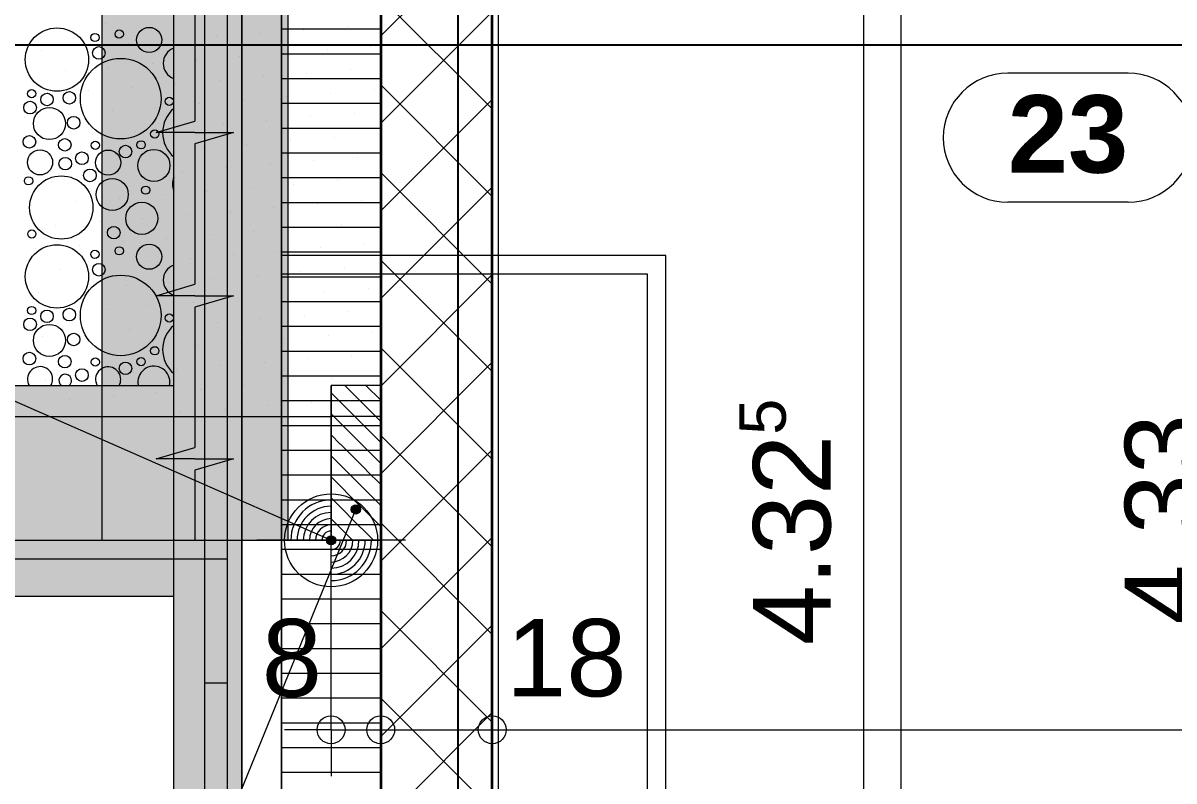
# Model space of a CAD drawing. Header units: metres. Extents: x 0.003 to 0.843, y 0.003 to 0.597.
# Drawn here: x 0.31081 to 0.34797, y 0.42783 to 0.4523 of the extents above; entities that cross this region are included whole.
import ezdxf

# ---------------------------------------------------------------- set-up
doc = ezdxf.new("R2010")
doc.units = ezdxf.units.M
for name, pattern in [('AUSGEZOGEN', [0]), ('LINIE_23', [0.0079, 0.004, -0.0013, 0, -0.0013, 0, -0.0013]), ('PUNKT2', [3.175, 0, -3.175]), ('STRICHLINIE', [19.049999999999997, 12.7, -6.35]), ('STRICHPUNKT', [25.4, 12.7, -6.35, 0, -6.35])]:
    doc.linetypes.add(name, pattern=pattern)
for name, color, linetype, lineweight in [('Allgemein', 7, 'AUSGEZOGEN', 18), ('Aufschuettungen _ Daemme', 7, 'AUSGEZOGEN', 25), ('Aussenwandverkleidung', 7, 'AUSGEZOGEN', 18), ('Bauachsen grob', 7, 'STRICHPUNKT', 13), ('Beton verdeckt vorne', 7, 'STRICHLINIE', 13), ('Betonierfugen', 7, 'AUSGEZOGEN', 13), ('Daemmung', 7, 'AUSGEZOGEN', 18), ('Dichtung', 240, 'AUSGEZOGEN', 13), ('Fuellflaeche', 7, 'AUSGEZOGEN', 13), ('Holz Fassadenverkleidung', 7, 'AUSGEZOGEN', 18), ('Konstruktion oben', 7, 'STRICHLINIE', 13), ('Konstruktion unten', 7, 'STRICHLINIE', 13), ('Moebel', 253, 'AUSGEZOGEN', 13), ('Schnittbegrenzung', 7, 'AUSGEZOGEN', 13), ('Spengler', 7, 'AUSGEZOGEN', 18), ('Text Koten', 7, 'AUSGEZOGEN', 25), ('Text Werkplan Ausfuehrung', 7, 'AUSGEZOGEN', 25), ('Unterkonstruktion', 7, 'AUSGEZOGEN', 18), ('Wand Beton bewehrt', 7, 'AUSGEZOGEN', 35), ('Werkplan- Ausfuehrungsmasse', 7, 'AUSGEZOGEN', 13)]:
    doc.layers.add(name, color=color, linetype=linetype, lineweight=lineweight)
doc.styles.add('ARIAL', font='ARIAL.TTF')

msp = doc.modelspace()

# ---------------------------------------------------------------- hatches: boundary and pattern name
at = {"layer": 'Allgemein', "linetype": 'AUSGEZOGEN', "lineweight": 13}
msp.add_hatch(color=32, dxfattribs=at).paths.add_polyline_path([(0.3178799929618838, 0.3928973582701078), (0.3178799929618838, 0.4879573561453512), (0.3173999929726126, 0.4879573561453512), (0.3173999929726126, 0.3928973582701078)])
at = {"layer": 'Dichtung', "linetype": 'AUSGEZOGEN', "lineweight": 13, "true_color": 0xe6eeff}
msp.add_hatch(color=7, dxfattribs=at).paths.add_polyline_path([(0.3133599930629137, 0.4829973562562158), (0.3133599930629137, 0.4355973573156884), (0.3193599929288032, 0.4355973573156884), (0.3193599929288032, 0.4829973562562158)])
at = {"layer": 'Fuellflaeche', "linetype": 'AUSGEZOGEN', "lineweight": 13}
msp.add_hatch(color=254, dxfattribs=at).paths.add_polyline_path([(0.2405525927639469, 0.4405973572039297), (0.2405525927639469, 0.4337973573559215), (0.3156799930110575, 0.4337973573559215), (0.3156799930110575, 0.4405973572039297)])
msp.add_hatch(color=254, dxfattribs=at).paths.add_polyline_path([(0.2405525927639469, 0.4405973572039297), (0.2405525927639469, 0.4337973573559215), (0.3156799930110575, 0.4337973573559215), (0.3156799930110575, 0.4405973572039297)])
at = {"layer": 'Spengler', "linetype": 'AUSGEZOGEN', "lineweight": 13}
msp.add_hatch(color=254, dxfattribs=at).paths.add_polyline_path([(0.3156799930110575, 0.4896773561069066), (0.3156799930110575, 0.386497358413159), (0.3173999929726126, 0.386497358413159), (0.3173999929726126, 0.4896773561069066)])
at = {"layer": 'Text Werkplan Ausfuehrung', "linetype": 'AUSGEZOGEN', "lineweight": 13, "true_color": 0x00b3b3}
for points in [[(0.3214122142236064, 0.4365766855487906), (0.321698862505078, 0.4365406569658059), (0.3214211223218223, 0.4366540580015485)], [(0.3214417953723446, 0.4365062799000869), (0.3216510706506762, 0.4364791607113471), (0.3214122142236064, 0.4365766855487906)], [(0.3214122142236064, 0.4365766855487906), (0.3216510706506762, 0.4364791607113471), (0.321698862505078, 0.4365406569658059)], [(0.3214211223218223, 0.4366540580015485), (0.3217077709810909, 0.436618030343859), (0.3214689145540212, 0.4367155551813025)], [(0.3214211223218223, 0.4366540580015485), (0.321698862505078, 0.4365406569658059), (0.3217077709810909, 0.436618030343859)], [(0.3214689145540212, 0.4367155551813025), (0.3216781898423, 0.4366884359967419), (0.321539320209788, 0.4367451363271567)], [(0.3214689145540212, 0.4367155551813025), (0.3217077709810909, 0.436618030343859), (0.3216781898423, 0.4366884359967419)], [(0.321539320209788, 0.4367451363271567), (0.3216781898423, 0.4366884359967419), (0.3216166935878413, 0.4367362278511437)], [(0.3215806650048565, 0.4364495795696722), (0.3214417953723446, 0.4365062799000869), (0.3215032925520985, 0.436458487667888)], [(0.3214417953723446, 0.4365062799000869), (0.3215806650048565, 0.4364495795696722), (0.3216510706506762, 0.4364791607113471)]]:
    msp.add_hatch(color=132, dxfattribs=at).paths.add_polyline_path(points)
at = {"layer": 'Text Werkplan Ausfuehrung', "linetype": 'AUSGEZOGEN', "lineweight": 13}
for points in [[(0.3206117198376312, 0.4355806034478717), (0.320672075566529, 0.435717923833439), (0.3206226725189278, 0.4356577130415162)], [(0.320672075566529, 0.435717923833439), (0.3206117198376312, 0.4355806034478717), (0.3206394272947327, 0.4355094395825534)], [(0.3206117198376312, 0.4355806034478717), (0.320672075566529, 0.435717923833439), (0.3206226725189278, 0.4356577130415162)], [(0.320672075566529, 0.435717923833439), (0.3206117198376312, 0.4355806034478717), (0.3206394272947327, 0.4355094395825534)], [(0.320672075566529, 0.435717923833439), (0.3206394272947327, 0.4355094395825534), (0.3207432394349171, 0.4357456312975251)], [(0.3207432394349171, 0.4357456312975251), (0.3206394272947327, 0.4355094395825534), (0.3206996371716829, 0.4354600369371056)], [(0.320672075566529, 0.435717923833439), (0.3206394272947327, 0.4355094395825534), (0.3207432394349171, 0.4357456312975251)], [(0.3207432394349171, 0.4357456312975251), (0.3206394272947327, 0.4355094395825534), (0.3206996371716829, 0.4354600369371056)], [(0.3207432394349171, 0.4357456312975251), (0.3206996371716829, 0.4354600369371056), (0.3208203490285616, 0.4357346786162283)], [(0.3207432394349171, 0.4357456312975251), (0.3206996371716829, 0.4354600369371056), (0.3208203490285616, 0.4357346786162283)], [(0.3208203490285616, 0.4357346786162283), (0.3206996371716829, 0.4354600369371056), (0.3207767476802999, 0.4354490838536557)], [(0.3208203490285616, 0.4357346786162283), (0.3206996371716829, 0.4354600369371056), (0.3207767476802999, 0.4354490838536557)], [(0.3208203490285616, 0.4357346786162283), (0.3207767476802999, 0.4354490838536557), (0.3208805598204845, 0.4356852755686272)], [(0.3208203490285616, 0.4357346786162283), (0.3207767476802999, 0.4354490838536557), (0.3208805598204845, 0.4356852755686272)], [(0.3208805598204845, 0.4356852755686272), (0.3207767476802999, 0.4354490838536557), (0.3208479115526027, 0.4354767913076872)], [(0.3208805598204845, 0.4356852755686272), (0.3207767476802999, 0.4354490838536557), (0.3208479115526027, 0.4354767913076872)], [(0.3208805598204845, 0.4356852755686272), (0.3208479115526027, 0.4354767913076872), (0.3209082672815005, 0.4356141116932546)], [(0.3208805598204845, 0.4356852755686272), (0.3208479115526027, 0.4354767913076872), (0.3209082672815005, 0.4356141116932546)], [(0.3209082672815005, 0.4356141116932546), (0.3208479115526027, 0.4354767913076872), (0.3208973141980506, 0.4355370011846375)], [(0.3209082672815005, 0.4356141116932546), (0.3208479115526027, 0.4354767913076872), (0.3208973141980506, 0.4355370011846375)]]:
    msp.add_hatch(color=7, dxfattribs=at).paths.add_polyline_path(points)

# ---------------------------------------------------------------- linework, layer by layer
at = {"layer": 'Allgemein', "color": 7, "linetype": 'AUSGEZOGEN', "lineweight": 13}
for p, q in [((0.3173999929726126, 0.4879573561453512), (0.3173999929726126, 0.3928973582701078)), ((0.3178799929618838, 0.3928973582701078), (0.3178799929618838, 0.4874773561560801))]:
    msp.add_line(p, q, dxfattribs=at)
at = {"layer": 'Aufschuettungen _ Daemme', "color": 254, "linetype": 'AUSGEZOGEN', "lineweight": 13}
for centre, radius in [((0.3148857514544005, 0.4517553768564703), 0.0004059999909251927), ((0.3119107515208969, 0.4511183768707083), 0.00102199997715652), ((0.313135751493516, 0.4518323768547494), 0.0001329999970272183), ((0.3139197514759923, 0.4519443768522459), 0.0001329999970272183), ((0.3132617514906997, 0.4513353768658581), 0.0002029999954625964), ((0.313968751474897, 0.4498583768988715), 0.001301999970898032), ((0.311091751539203, 0.4500193768952729), 0.0001329999970272183), ((0.3115887515280941, 0.4498303768994975), 0.0002029999954625964), ((0.3123097515119786, 0.4498863768982458), 0.0002029999954625964), ((0.3110427515402981, 0.4495713769052866), 0.0002029999954625964), ((0.311665751526373, 0.4490533769168648), 0.0005179999884217976), ((0.3155367514398495, 0.4497743769007491), 0.0001329999970272183), ((0.3124497515088493, 0.4490813769162388), 0.0002029999954625964), ((0.3150677514503325, 0.448717376924375), 0.0001329999970272183), ((0.3110217515407676, 0.4484653769300075), 0.0002029999954625964), ((0.3121627515152643, 0.448367376932198), 0.0002029999954625964), ((0.3131497514932031, 0.4483533769325109), 0.0001329999970272183), ((0.3146267514601895, 0.448367376932198), 0.0001329999970272183), ((0.3113647515331009, 0.4478003769448715), 0.0004059999909251927), ((0.3127157515029037, 0.4479333769418987), 0.0002029999954625964), ((0.3135627514839717, 0.447793376945028), 0.0004059999909251927), ((0.3141227514714547, 0.4481503769370483), 0.0002029999954625964), ((0.3150397514509583, 0.4477023769470619), 0.0005179999884217976), ((0.3121767515149513, 0.4477583769458103), 0.0002029999954625964), ((0.3109937515413934, 0.4472053769581706), 0.0001329999970272183), ((0.3120507515177676, 0.4463443769774156), 0.00102199997715652), ((0.3129747514971147, 0.4473803769542592), 0.0002029999954625964), ((0.313695751480999, 0.4467643769680278), 0.0005179999884217976), ((0.3147737514569038, 0.4469043769648986), 0.0001329999970272183), ((0.3146477514597201, 0.4459943769852387), 0.0005179999884217976), ((0.3110987515390465, 0.445490376996504), 0.0001329999970272183), ((0.3137447514799038, 0.4455323769955652), 0.0002029999954625964), ((0.3119107515208969, 0.4441183770271706), 0.00102199997715652), ((0.3148857514544005, 0.4447553770129325), 0.0004059999909251927), ((0.313135751493516, 0.4448323770112115), 0.0001329999970272183), ((0.3139197514759923, 0.4449443770087081), 0.0001329999970272183), ((0.3132617514906997, 0.4443353770223202), 0.0002029999954625964), ((0.313968751474897, 0.4428583770553338), 0.001301999970898032), ((0.311091751539203, 0.4430193770517351), 0.0001329999970272183), ((0.3115887515280941, 0.4428303770559596), 0.0002029999954625964), ((0.3123097515119786, 0.442886377054708), 0.0002029999954625964), ((0.3155367514398495, 0.4427743770572114), 0.0001329999970272183), ((0.3110427515402981, 0.4425713770617488), 0.0002029999954625964), ((0.311665751526373, 0.4420533770733269), 0.0005179999884217976), ((0.3124497515088493, 0.4420813770727011), 0.0002029999954625964), ((0.3150677514503325, 0.4417173770808371), 0.0001329999970272183), ((0.3110217515407676, 0.4414653770864697), 0.0002029999954625964), ((0.3121627515152643, 0.4413673770886602), 0.0002029999954625964), ((0.3131497514932031, 0.4413533770889732), 0.0001329999970272183), ((0.3146267514601895, 0.4413673770886602), 0.0001329999970272183), ((0.3127157515029037, 0.4409333770983609), 0.0002029999954625964), ((0.3141227514714547, 0.4411503770935105), 0.0002029999954625964)]:
    msp.add_circle(centre, radius, dxfattribs=at)
for centre, radius, start, end in [((0.3158587514326522, 0.4509993768733683), 0.0005179999884217976, 110.1875025802934, 249.8124974197066), ((0.3163417514218563, 0.4487593769234361), 0.00102199997715652, 130.3543643847417, 229.6456356152563), ((0.3161527514260808, 0.4471003769605177), 0.0005179999884217976, 155.8757192234343, 204.1242807765601), ((0.3158587514326522, 0.4439993770298304), 0.0005179999884217976, 110.1875025814376, 249.8124974185604), ((0.3163417514218563, 0.4417593770798983), 0.00102199997715652, 130.3543643854239, 229.6456356145781), ((0.3113647515331009, 0.4408003771013336), 0.0004059999909251927, 0, 210.0032431554121), ((0.3135627514839717, 0.4407933771014901), 0.0004059999909251927, 0, 208.8689345407396), ((0.3150397514509583, 0.4407023771035241), 0.0005179999884217976, 0, 191.6972984252979), ((0.3113647515331009, 0.4408003771013336), 0.0004059999909251927, 329.9967568445957, 0), ((0.3121767515149513, 0.4407583771022724), 0.0002029999954625964, 0, 232.4857100934101), ((0.3121767515149513, 0.4407583771022724), 0.0002029999954625964, 307.5142899065899, 0), ((0.3135627514839717, 0.4407933771014901), 0.0004059999909251927, 331.1310654592643, 0), ((0.3150397514509583, 0.4407023771035241), 0.0005179999884217976, 348.3027015747021, 0)]:
    msp.add_arc(centre, radius, start, end, dxfattribs=at)
at = {"layer": 'Aussenwandverkleidung', "color": 7, "linetype": 'PUNKT2', "lineweight": 13}
msp.add_line((0.2405525927639469, 0.4349973573290995), (0.3173999929726126, 0.4349973573290995), dxfattribs=at)
msp.add_line((0.2405525927639469, 0.4349973573290995), (0.3173999929726126, 0.4349973573290995), dxfattribs=at)
at = {"layer": 'Bauachsen grob', "color": 32, "linetype": 'LINIE_23', "lineweight": 25, "true_color": 0xc36e14}
msp.add_line((0.3248599928058686, 0.01389736674141804), (0.3248599928058687, 0.5809999870806931), dxfattribs=at)
at = {"layer": 'Beton verdeckt vorne', "color": 7, "linetype": 'STRICHLINIE', "lineweight": 13}
for p, q in [((0.3207599928975108, 0.4355973573156884), (0.3207599928975108, 0.4405973572039297)), ((0.3207599928975108, 0.4395973572262815), (0.3207599928975108, 0.4405973572039297)), ((0.322359992861748, 0.4355973573156884), (0.322359992861748, 0.4405973572039297)), ((0.2405525927639469, 0.4395973572262815), (0.3207599928975108, 0.4395973572262815)), ((0.2405525927639469, 0.4395973572262815), (0.3207599928975108, 0.4395973572262815)), ((0.3207599928975108, 0.4355973573156884), (0.3207599928975108, 0.4395973572262815)), ((0.3207599928975108, 0.4355973573156884), (0.3207599928975108, 0.4395973572262815)), ((0.3207599928975108, 0.4355973573156884), (0.3207599928975108, 0.4395973572262815)), ((0.3207599928975108, 0.4355973573156884), (0.3207599928975108, 0.4395973572262815)), ((0.3207599928975108, 0.4355973573156884), (0.3207599928975108, 0.4395973572262815)), ((0.322359992861748, 0.4355973573156884), (0.322359992861748, 0.4395973572262815)), ((0.322359992861748, 0.4355973573156884), (0.322359992861748, 0.4395973572262815)), ((0.2405525927639469, 0.4355973573156884), (0.322359992861748, 0.4355973573156884)), ((0.2405525927639469, 0.4355973573156884), (0.322359992861748, 0.4355973573156884))]:
    msp.add_line(p, q, dxfattribs=at)
at = {"layer": 'Betonierfugen', "color": 252, "linetype": 'AUSGEZOGEN', "lineweight": 13}
for p, q in [((0.3163599929958584, 0.4536620235785783), (0.3163599929958584, 0.4513973569625309)), ((0.3163599929958584, 0.4513973569625309), (0.3163599929958584, 0.4491326903464835)), ((0.3151099929958584, 0.4487640236880571), (0.3163599929958584, 0.4491326903464835)), ((0.3163599929958584, 0.4487640236880571), (0.3151099929958584, 0.4487640236880571)), ((0.3163599929958584, 0.4487640236880571), (0.3176099929958585, 0.4487640236880571)), ((0.3176099929958585, 0.4487640236880571), (0.3163599929958584, 0.4483953570296308)), ((0.3163599929958584, 0.4483953570296308), (0.3163599929958584, 0.4461306904135834)), ((0.3163599929958584, 0.4461306904135834), (0.3163599929958584, 0.443866023797536)), ((0.3151099929958584, 0.4434973571391096), (0.3163599929958584, 0.443866023797536)), ((0.3163599929958584, 0.4434973571391096), (0.3151099929958584, 0.4434973571391096)), ((0.3163599929958584, 0.4434973571391096), (0.3176099929958585, 0.4434973571391096)), ((0.3176099929958585, 0.4434973571391096), (0.3163599929958584, 0.4431286904806834)), ((0.3163599929958584, 0.4431286904806834), (0.3163599929958584, 0.440864023864636)), ((0.3163599929958584, 0.440864023864636), (0.3163599929958584, 0.4385993572485884)), ((0.3151099929958584, 0.4382306905901622), (0.3163599929958584, 0.4385993572485884)), ((0.3163599929958584, 0.4382306905901622), (0.3151099929958584, 0.4382306905901622)), ((0.3163599929958584, 0.4382306905901622), (0.3176099929958585, 0.4382306905901622)), ((0.3176099929958585, 0.4382306905901622), (0.3163599929958584, 0.4378620239317358)), ((0.3163599929958584, 0.4378620239317358), (0.3163599929958584, 0.4355973573156884))]:
    msp.add_line(p, q, dxfattribs=at)
at = {"layer": 'Daemmung', "color": 7, "linetype": 'AUSGEZOGEN', "lineweight": 18}
for p, q in [((0.3191599929332736, 0.4861973561846902), (0.3191599929332736, 0.3928973582701078)), ((0.322359992861748, 0.3928973582701078), (0.322359992861748, 0.4829973562562158))]:
    msp.add_line(p, q, dxfattribs=at)
at = {"layer": 'Daemmung', "color": 131, "linetype": 'AUSGEZOGEN', "lineweight": 13, "true_color": 0x70ffff}
for p, q in [((0.312057707976214, 0.4521670072118982), (0.312057707976214, 0.4521670072118982)), ((0.3134671532787069, 0.4522804084901133), (0.3134671532787069, 0.4522804084901133)), ((0.3212758030815252, 0.4521993928690495), (0.3212758030815252, 0.4521993928690495)), ((0.3170474671740466, 0.4518591890344043), (0.3170474671740466, 0.4518591890344043)), ((0.3184569124765394, 0.4519725903126193), (0.3184569124765394, 0.4519725903126193)), ((0.3198663577790323, 0.4520859915908344), (0.3198663577790323, 0.4520859915908344)), ((0.312819131266568, 0.4515189851997592), (0.312819131266568, 0.4515189851997592)), ((0.3142285765690608, 0.4516323864779743), (0.3142285765690608, 0.4516323864779743)), ((0.3156380218715537, 0.4517457877561892), (0.3156380218715537, 0.4517457877561892)), ((0.3206277810693863, 0.4514379695786954), (0.3206277810693863, 0.4514379695786954)), ((0.3220372263718791, 0.4515513708569105), (0.3220372263718791, 0.4515513708569105)), ((0.311409685964075, 0.4514055839215441), (0.311409685964075, 0.4514055839215441)), ((0.3163994451619076, 0.4510977657440504), (0.3163994451619076, 0.4510977657440504)), ((0.3178088904644005, 0.4512111670222655), (0.3178088904644005, 0.4512111670222655)), ((0.3192183357668933, 0.4513245683004803), (0.3192183357668933, 0.4513245683004803)), ((0.312171109254429, 0.4507575619094054), (0.312171109254429, 0.4507575619094054)), ((0.3135805545569219, 0.4508709631876204), (0.3135805545569219, 0.4508709631876204)), ((0.3149899998594148, 0.4509843644658354), (0.3149899998594148, 0.4509843644658354)), ((0.3199797590572473, 0.4506765462883416), (0.3199797590572473, 0.4506765462883416)), ((0.3213892043597402, 0.4507899475665567), (0.3213892043597402, 0.4507899475665567)), ((0.3157514231497687, 0.4503363424536964), (0.3157514231497687, 0.4503363424536964)), ((0.3171608684522615, 0.4504497437319114), (0.3171608684522615, 0.4504497437319114)), ((0.3185703137547545, 0.4505631450101265), (0.3185703137547545, 0.4505631450101265)), ((0.3115230872422901, 0.4499961386190513), (0.3115230872422901, 0.4499961386190513)), ((0.3129325325447829, 0.4501095398972664), (0.3129325325447829, 0.4501095398972664)), ((0.3143419778472759, 0.4502229411754815), (0.3143419778472759, 0.4502229411754815)), ((0.3207411823476012, 0.4500285242762026), (0.3207411823476012, 0.4500285242762026)), ((0.3207411823476012, 0.4500285242762026), (0.3207411823476012, 0.4500285242762026)), ((0.3221506276500942, 0.4501419255544176), (0.3221506276500942, 0.4501419255544176)), ((0.3151034011376298, 0.4495749191633426), (0.3151034011376298, 0.4495749191633426)), ((0.3165128464401227, 0.4496883204415574), (0.3165128464401227, 0.4496883204415574)), ((0.3179222917426155, 0.4498017217197725), (0.3179222917426155, 0.4498017217197725)), ((0.3193317370451084, 0.4499151229979875), (0.3193317370451084, 0.4499151229979875)), ((0.3108750652301512, 0.4492347153286975), (0.3108750652301512, 0.4492347153286975)), ((0.3122845105326441, 0.4493481166069125), (0.3122845105326441, 0.4493481166069125)), ((0.313693955835137, 0.4494615178851274), (0.313693955835137, 0.4494615178851274)), ((0.313693955835137, 0.4494615178851274), (0.313693955835137, 0.4494615178851274)), ((0.3200931603354624, 0.4492671009858488), (0.3200931603354624, 0.4492671009858488)), ((0.3215026056379552, 0.4493805022640636), (0.3215026056379552, 0.4493805022640636)), ((0.3144553791254909, 0.4488134958729886), (0.3144553791254909, 0.4488134958729886)), ((0.3158648244279837, 0.4489268971512035), (0.3158648244279837, 0.4489268971512035)), ((0.3172742697304766, 0.4490402984294186), (0.3172742697304766, 0.4490402984294186)), ((0.3186837150329696, 0.4491536997076337), (0.3186837150329696, 0.4491536997076337)), ((0.3116364885205052, 0.4485866933165585), (0.3116364885205052, 0.4485866933165585)), ((0.313045933822998, 0.4487000945947736), (0.313045933822998, 0.4487000945947736)), ((0.3194451383233234, 0.4485056776954947), (0.3194451383233234, 0.4485056776954947)), ((0.3208545836258163, 0.4486190789737098), (0.3208545836258163, 0.4486190789737098)), ((0.3222640289283091, 0.4487324802519248), (0.3222640289283091, 0.4487324802519248)), ((0.3152168024158449, 0.4481654738608496), (0.3152168024158449, 0.4481654738608496)), ((0.3166262477183377, 0.4482788751390646), (0.3166262477183377, 0.4482788751390646)), ((0.3180356930208306, 0.4483922764172796), (0.3180356930208306, 0.4483922764172796)), ((0.3109884665083662, 0.4478252700262046), (0.3109884665083662, 0.4478252700262046)), ((0.3123979118108591, 0.4479386713044195), (0.3123979118108591, 0.4479386713044195)), ((0.3138073571133519, 0.4480520725826345), (0.3138073571133519, 0.4480520725826345)), ((0.3187971163111845, 0.4477442544051409), (0.3187971163111845, 0.4477442544051409)), ((0.3202065616136774, 0.4478576556833557), (0.3202065616136774, 0.4478576556833557)), ((0.3216160069161703, 0.4479710569615707), (0.3216160069161703, 0.4479710569615707)), ((0.3145687804037059, 0.4474040505704956), (0.3145687804037059, 0.4474040505704956)), ((0.3159782257061988, 0.4475174518487107), (0.3159782257061988, 0.4475174518487107)), ((0.3173876710086916, 0.4476308531269256), (0.3173876710086916, 0.4476308531269256)), ((0.3117498897987201, 0.4471772480140657), (0.3117498897987201, 0.4471772480140657)), ((0.3131593351012131, 0.4472906492922807), (0.3131593351012131, 0.4472906492922807)), ((0.3181490942990456, 0.4469828311147868), (0.3181490942990456, 0.4469828311147868)), ((0.3195585396015385, 0.4470962323930019), (0.3195585396015385, 0.4470962323930019)), ((0.3209679849040314, 0.4472096336712169), (0.3209679849040314, 0.4472096336712169)), ((0.313920758391567, 0.4466426272801417), (0.313920758391567, 0.4466426272801417)), ((0.3153302036940598, 0.4467560285583568), (0.3153302036940598, 0.4467560285583568)), ((0.3167396489965528, 0.4468694298365717), (0.3167396489965528, 0.4468694298365717)), ((0.3111018677865812, 0.4464158247237116), (0.3111018677865812, 0.4464158247237116)), ((0.3125113130890741, 0.4465292260019266), (0.3125113130890741, 0.4465292260019266)), ((0.3175010722869067, 0.4462214078244328), (0.3175010722869067, 0.4462214078244328)), ((0.3189105175893995, 0.4463348091026478), (0.3189105175893995, 0.4463348091026478)), ((0.3203199628918924, 0.4464482103808629), (0.3203199628918924, 0.4464482103808629)), ((0.3217294081943853, 0.4465616116590779), (0.3217294081943853, 0.4465616116590779)), ((0.3217294081943853, 0.4465616116590779), (0.3217294081943853, 0.4465616116590779)), ((0.313272736379428, 0.4458812039897876), (0.313272736379428, 0.4458812039897876)), ((0.314682181681921, 0.4459946052680028), (0.314682181681921, 0.4459946052680028)), ((0.314682181681921, 0.4459946052680028), (0.314682181681921, 0.4459946052680028)), ((0.3160916269844138, 0.4461080065462178), (0.3160916269844138, 0.4461080065462178)), ((0.3118632910769352, 0.4457678027115728), (0.3118632910769352, 0.4457678027115728)), ((0.3182624955772607, 0.445573385812294), (0.3182624955772607, 0.445573385812294)), ((0.3196719408797535, 0.445686787090509), (0.3196719408797535, 0.445686787090509)), ((0.3210813861822464, 0.4458001883687239), (0.3210813861822464, 0.4458001883687239)), ((0.3126247143672891, 0.4451197806994338), (0.3126247143672891, 0.4451197806994338)), ((0.3140341596697821, 0.4452331819776489), (0.3140341596697821, 0.4452331819776489)), ((0.3154436049722749, 0.4453465832558638), (0.3154436049722749, 0.4453465832558638)), ((0.3168530502747677, 0.4454599845340789), (0.3168530502747677, 0.4454599845340789)), ((0.3218428094726003, 0.4451521663565851), (0.3218428094726003, 0.4451521663565851)), ((0.3112152690647962, 0.4450063794212188), (0.3112152690647962, 0.4450063794212188)), ((0.3176144735651218, 0.4448119625219399), (0.3176144735651218, 0.4448119625219399)), ((0.3190239188676146, 0.444925363800155), (0.3190239188676146, 0.444925363800155)), ((0.3204333641701074, 0.44503876507837), (0.3204333641701074, 0.44503876507837)), ((0.3119766923551501, 0.4443583574090798), (0.3119766923551501, 0.4443583574090798)), ((0.3133861376576431, 0.4444717586872948), (0.3133861376576431, 0.4444717586872948)), ((0.314795582960136, 0.4445851599655099), (0.314795582960136, 0.4445851599655099)), ((0.3162050282626289, 0.444698561243725), (0.3162050282626289, 0.444698561243725)), ((0.3211947874604614, 0.4443907430662311), (0.3211947874604614, 0.4443907430662311)), ((0.3169664515529828, 0.4440505392315861), (0.3169664515529828, 0.4440505392315861)), ((0.3183758968554756, 0.4441639405098009), (0.3183758968554756, 0.4441639405098009)), ((0.3197853421579686, 0.444277341788016), (0.3197853421579686, 0.444277341788016)), ((0.3127381156455041, 0.443710335396941), (0.3127381156455041, 0.443710335396941)), ((0.314147560947997, 0.4438237366751561), (0.314147560947997, 0.4438237366751561)), ((0.31555700625049, 0.443937137953371), (0.31555700625049, 0.443937137953371)), ((0.3205467654483225, 0.4436293197758772), (0.3205467654483225, 0.4436293197758772)), ((0.3219562107508153, 0.4437427210540923), (0.3219562107508153, 0.4437427210540923)), ((0.3113286703430113, 0.4435969341187259), (0.3113286703430113, 0.4435969341187259)), ((0.3163184295408439, 0.4432891159412322), (0.3163184295408439, 0.4432891159412322)), ((0.3177278748433368, 0.4434025172194471), (0.3177278748433368, 0.4434025172194471)), ((0.3191373201458297, 0.4435159184976621), (0.3191373201458297, 0.4435159184976621)), ((0.3120900936333652, 0.4429489121065869), (0.3120900936333652, 0.4429489121065869)), ((0.313499538935858, 0.443062313384802), (0.313499538935858, 0.443062313384802)), ((0.314908984238351, 0.4431757146630171), (0.314908984238351, 0.4431757146630171)), ((0.3198987434361836, 0.4428678964855232), (0.3198987434361836, 0.4428678964855232)), ((0.3213081887386764, 0.4429812977637382), (0.3213081887386764, 0.4429812977637382)), ((0.3213081887386764, 0.4429812977637382), (0.3213081887386764, 0.4429812977637382)), ((0.3156704075287049, 0.4425276926508781), (0.3156704075287049, 0.4425276926508781)), ((0.3170798528311978, 0.4426410939290931), (0.3170798528311978, 0.4426410939290931)), ((0.3184892981336907, 0.4427544952073081), (0.3184892981336907, 0.4427544952073081)), ((0.3114420716212263, 0.4421874888162329), (0.3114420716212263, 0.4421874888162329)), ((0.3128515169237192, 0.4423008900944482), (0.3128515169237192, 0.4423008900944482)), ((0.3142609622262121, 0.442414291372663), (0.3142609622262121, 0.442414291372663)), ((0.3142609622262121, 0.442414291372663), (0.3142609622262121, 0.442414291372663)), ((0.3206601667265376, 0.4422198744733844), (0.3206601667265376, 0.4422198744733844)), ((0.3220696120290304, 0.4423332757515993), (0.3220696120290304, 0.4423332757515993)), ((0.315022385516566, 0.4417662693605243), (0.315022385516566, 0.4417662693605243)), ((0.3164318308190588, 0.4418796706387392), (0.3164318308190588, 0.4418796706387392)), ((0.3178412761215517, 0.4419930719169542), (0.3178412761215517, 0.4419930719169542)), ((0.3192507214240446, 0.4421064731951691), (0.3192507214240446, 0.4421064731951691)), ((0.3122034949115803, 0.4415394668040941), (0.3122034949115803, 0.4415394668040941)), ((0.3136129402140731, 0.4416528680823092), (0.3136129402140731, 0.4416528680823092)), ((0.3200121447143986, 0.4414584511830303), (0.3200121447143986, 0.4414584511830303)), ((0.3214215900168915, 0.4415718524612454), (0.3214215900168915, 0.4415718524612454)), ((0.31578380880692, 0.4411182473483852), (0.31578380880692, 0.4411182473483852)), ((0.3171932541094128, 0.4412316486266003), (0.3171932541094128, 0.4412316486266003)), ((0.3186026994119057, 0.4413450499048153), (0.3186026994119057, 0.4413450499048153)), ((0.3115554728994413, 0.4407780435137401), (0.3115554728994413, 0.4407780435137401)), ((0.3129649182019342, 0.4408914447919551), (0.3129649182019342, 0.4408914447919551)), ((0.314374363504427, 0.4410048460701702), (0.314374363504427, 0.4410048460701702)), ((0.3193641227022597, 0.4406970278926763), (0.3193641227022597, 0.4406970278926763)), ((0.3207735680047525, 0.4408104291708914), (0.3207735680047525, 0.4408104291708914)), ((0.3221830133072455, 0.4409238304491064), (0.3221830133072455, 0.4409238304491064)), ((0.315135786794781, 0.4403568240580312), (0.315135786794781, 0.4403568240580312)), ((0.3165452320972739, 0.4404702253362464), (0.3165452320972739, 0.4404702253362464)), ((0.3179546773997668, 0.4405836266144613), (0.3179546773997668, 0.4405836266144613)), ((0.3208863052544944, 0.4402344205251294), (0.3207599928975108, 0.4403607328765916)), ((0.3212257164944594, 0.4405738317799305), (0.3212021910694318, 0.4405973572039297)), ((0.3220742446314623, 0.4397253036800181), (0.3212274135507334, 0.4405721347237307)), ((0.322359992861748, 0.440118377942153), (0.3218810135790345, 0.4405973572039297)), ((0.3109074508873024, 0.4400166202233862), (0.3109074508873024, 0.4400166202233862)), ((0.3123168961897952, 0.4401300215016013), (0.3123168961897952, 0.4401300215016013)), ((0.3137263414922882, 0.4402434227798164), (0.3137263414922882, 0.4402434227798164)), ((0.3187161006901207, 0.4399356046023224), (0.3187161006901207, 0.4399356046023224)), ((0.3201255459926136, 0.4400490058805375), (0.3201255459926136, 0.4400490058805375)), ((0.3217348333914972, 0.439385892425217), (0.3208880023107684, 0.4402327234689297)), ((0.3215349912951065, 0.4401624071587525), (0.3215349912951065, 0.4401624071587525)), ((0.3158972100851349, 0.4397088020458924), (0.3158972100851349, 0.4397088020458924)), ((0.3173066553876279, 0.4398222033241074), (0.3173066553876279, 0.4398222033241074)), ((0.3213954221515322, 0.4390464811704156), (0.3207599928975108, 0.4396819103966617)), ((0.3213954221406045, 0.4390464811704159), (0.3208445460606592, 0.4395973572262814)), ((0.3213954221406045, 0.4390464811704159), (0.3208445460606592, 0.4395973572262814)), ((0.3217348333805695, 0.439385892425217), (0.3215233685702616, 0.4395973572262815)), ((0.3217348333805695, 0.439385892425217), (0.3215233685702616, 0.4395973572262815)), ((0.322359992861748, 0.4394395554622228), (0.3220759416877363, 0.4397236066238183)), ((0.322359992861748, 0.4394395554512953), (0.322202191079864, 0.4395973572262815)), ((0.322359992861748, 0.4394395554512953), (0.322202191079864, 0.4395973572262815)), ((0.322359992861748, 0.4387607329713652), (0.3217365304368435, 0.4393841953690171)), ((0.322359992861748, 0.4387607329713652), (0.3217365304368435, 0.4393841953690171)), ((0.322359992861748, 0.4387607329822928), (0.3217365304477713, 0.4393841953690171)), ((0.3210560109006395, 0.4387070699156148), (0.3207599928975108, 0.4390030879058039)), ((0.3210560109006395, 0.4387070699156148), (0.3207599928975108, 0.4390030879058039)), ((0.3210560109115671, 0.4387070699156145), (0.3207599928975108, 0.4390030879167316)), ((0.3222439502776074, 0.4381979530705031), (0.3213971191968784, 0.439044784114216)), ((0.3222439502776074, 0.4381979530705031), (0.3213971191968784, 0.439044784114216)), ((0.3222439502885352, 0.4381979530705031), (0.3213971192078062, 0.4390447841142158)), ((0.3219045390376424, 0.437858541815702), (0.3210577079569134, 0.4387053728594146)), ((0.3219045390376424, 0.437858541815702), (0.3210577079569134, 0.4387053728594146)), ((0.3219045390485701, 0.4378585418157018), (0.3210577079678412, 0.4387053728594146)), ((0.3215651277976773, 0.4375191305609009), (0.3207599928975108, 0.4383242654258737)), ((0.3215651277976773, 0.4375191305609009), (0.3207599928975108, 0.4383242654258737)), ((0.3215651278086051, 0.4375191305609006), (0.3207599928975108, 0.4383242654368015)), ((0.322359992861748, 0.438081910491435), (0.3222456473338814, 0.4381962560143033)), ((0.322359992861748, 0.438081910491435), (0.3222456473338814, 0.4381962560143033)), ((0.322359992861748, 0.4380819105023628), (0.3222456473448092, 0.4381962560143033)), ((0.322359992861748, 0.4374030880115048), (0.3219062360939164, 0.4378568447595022)), ((0.322359992861748, 0.4374030880115048), (0.3219062360939164, 0.4378568447595022)), ((0.322359992861748, 0.4374030880224327), (0.3219062361048442, 0.437856844759502)), ((0.3212257165577123, 0.4371797193060995), (0.3207599928975108, 0.4376454429459435)), ((0.3212257165577123, 0.4371797193060995), (0.3207599928975108, 0.4376454429459435)), ((0.32122571656864, 0.4371797193060995), (0.3207599928975108, 0.4376454429568714)), ((0.322359992861748, 0.436724265531575), (0.3215668248539513, 0.4375174335047011)), ((0.322359992861748, 0.436724265531575), (0.3215668248539513, 0.4375174335047011)), ((0.322359992861748, 0.4367242655425027), (0.3215668248648791, 0.4375174335047009)), ((0.3208863053177472, 0.4368403080512984), (0.3207599928975108, 0.4369666204660135)), ((0.3208863053177472, 0.4368403080512984), (0.3207599928975108, 0.4369666204660135)), ((0.320886305328675, 0.4368403080512984), (0.3207599928975108, 0.4369666204769413)), ((0.3220742446947153, 0.4363311912061871), (0.3212274136139863, 0.4371780222498998)), ((0.3220742446947153, 0.4363311912061871), (0.3212274136139863, 0.4371780222498998)), ((0.322074244705643, 0.4363311912061869), (0.3212274136249141, 0.4371780222498998)), ((0.3217348334547502, 0.435991779951386), (0.3208880023740212, 0.4368386109950986)), ((0.3217348334547502, 0.435991779951386), (0.3208880023740212, 0.4368386109950986)), ((0.321734833465678, 0.4359917799513858), (0.320888002384949, 0.4368386109950986)), ((0.3213954222147852, 0.4356523686965846), (0.3207599928975108, 0.4362877979860836)), ((0.3213954222147852, 0.4356523686965846), (0.3207599928975108, 0.4362877979860836)), ((0.3213954222257129, 0.4356523686965846), (0.3207599928975108, 0.4362877979970112)), ((0.322359992861748, 0.4360454430516449), (0.3220759417509893, 0.4363294941499872)), ((0.322359992861748, 0.4360454430516449), (0.3220759417509893, 0.4363294941499872)), ((0.322359992861748, 0.4360454430625724), (0.3220759417619171, 0.436329494149987)), ((0.3221292561076884, 0.4355973573156884), (0.3217365305110242, 0.4359900828951861)), ((0.3221292561076884, 0.4355973573156884), (0.3217365305110242, 0.4359900828951861)), ((0.322129256118616, 0.4355973573156884), (0.321736530521952, 0.4359900828951859)), ((0.3207716110884837, 0.4355973573156884), (0.3207599928975108, 0.4356089755061535)), ((0.3207716110884837, 0.4355973573156884), (0.3207599928975108, 0.4356089755061535)), ((0.3207716110994114, 0.4355973573156884), (0.3207599928975108, 0.4356089755170812)), ((0.3214504335980859, 0.4355973573156884), (0.3213971192710592, 0.4356506716403848)), ((0.3214504335980859, 0.4355973573156884), (0.3213971192710592, 0.4356506716403848)), ((0.3214504336090137, 0.4355973573156884), (0.321397119281987, 0.4356506716403848))]:
    msp.add_line(p, q, dxfattribs=at)
at = {"layer": 'Daemmung', "color": 131, "linetype": 'STRICHLINIE', "lineweight": 13, "true_color": 0x70ffff}
for p, q in [((0.322359992861748, 0.4405973572039297), (0.3207599928975108, 0.4405973572039297)), ((0.3207599928975108, 0.4405973572039297), (0.3207599928975108, 0.4355973573156884)), ((0.322359992861748, 0.4355973573156884), (0.322359992861748, 0.4405973572039297)), ((0.322359992861748, 0.4395973572262815), (0.3207599928975108, 0.4395973572262815)), ((0.3207599928975108, 0.4395973572262815), (0.3207599928975108, 0.4355973573156884)), ((0.322359992861748, 0.4395973572262815), (0.3207599928975108, 0.4395973572262815)), ((0.3207599928975108, 0.4395973572262815), (0.3207599928975108, 0.4355973573156884)), ((0.322359992861748, 0.4355973573156884), (0.322359992861748, 0.4395973572262815)), ((0.322359992861748, 0.4355973573156884), (0.322359992861748, 0.4395973572262815)), ((0.3207599928975108, 0.4355973573156884), (0.322359992861748, 0.4355973573156884)), ((0.3207599928975108, 0.4355973573156884), (0.322359992861748, 0.4355973573156884)), ((0.3207599928975108, 0.4355973573156884), (0.322359992861748, 0.4355973573156884)), ((0.3207599928975108, 0.4355973573156884), (0.322359992861748, 0.4355973573156884))]:
    msp.add_line(p, q, dxfattribs=at)
at = {"layer": 'Daemmung', "color": 7, "linetype": 'AUSGEZOGEN', "lineweight": 13}
for points in [[(0.32235999231317, 0.4520973578989715), (0.3191599929332736, 0.4520973577590953), (0.3191599923370118, 0.4520973577590952)], [(0.3223599923481391, 0.451297357904932), (0.3191599929332735, 0.4512973577650558), (0.3191599923719809, 0.4512973577650558)], [(0.3223599923831082, 0.4504973579108925), (0.3191599929332735, 0.450497357771016), (0.3191599924069501, 0.450497357771016)], [(0.3223599923831082, 0.4504973579108925), (0.3191599929332735, 0.450497357771016), (0.3191599924069501, 0.450497357771016)], [(0.3223599924180773, 0.449697357916853), (0.3191599929332736, 0.4496973577769765), (0.3191599924419192, 0.4496973577769764)], [(0.3223599924530465, 0.4488973579228135), (0.3191599929332736, 0.4488973577829371), (0.3191599924768883, 0.448897357782937)], [(0.3223599924880156, 0.4480973579287739), (0.3191599929332736, 0.4480973577888976), (0.3191599925118573, 0.4480973577888975)], [(0.3223599925229848, 0.4472973579347345), (0.3191599929332736, 0.4472973577948581), (0.3191599925468265, 0.447297357794858)], [(0.3223599925229848, 0.4472973579347345), (0.3191599929332736, 0.4472973577948581), (0.3191599925468265, 0.447297357794858)], [(0.3223599925579538, 0.4464973579406948), (0.3191599929332736, 0.4464973578008185), (0.3191599925817956, 0.4464973578008185)], [(0.3223599925929228, 0.4456973579466554), (0.3191599929332735, 0.4456973578067789), (0.3191599926167648, 0.4456973578067789)], [(0.322359992627892, 0.4448973579526158), (0.3191599929332735, 0.4448973578127395), (0.3191599926517339, 0.4448973578127394)], [(0.322359992662861, 0.4440973579585762), (0.3191599929332735, 0.4440973578186997), (0.3191599926867029, 0.4440973578186997)], [(0.322359992662861, 0.4440973579585762), (0.3191599929332735, 0.4440973578186997), (0.3191599926867029, 0.4440973578186997)], [(0.3223599926978302, 0.4432973579645367), (0.3191599929332735, 0.4432973578246603), (0.3191599927216721, 0.4432973578246603)], [(0.3223599927327994, 0.4424973579704972), (0.3191599929332736, 0.4424973578306208), (0.3191599927566411, 0.4424973578306207)], [(0.3223599927677684, 0.4416973579764576), (0.3223599928617479, 0.4416973579764576), (0.3191599929332735, 0.4416973578365812), (0.3191599927916103, 0.4416973578365812)], [(0.3223599928027376, 0.4408973579824182), (0.322359992861748, 0.4408973579824183), (0.3191599929332736, 0.4408973578425417), (0.3191599928265794, 0.4408973578425416)], [(0.3223599928027376, 0.4408973579824182), (0.322359992861748, 0.4408973579824183), (0.3191599929332736, 0.4408973578425417), (0.3191599928265794, 0.4408973578425416)], [(0.3223599928377066, 0.4400973579883787), (0.3223599928617479, 0.4400973579883787), (0.3191599929332735, 0.4400973578485022), (0.3191599928615485, 0.4400973578485022)], [(0.3223599928726758, 0.439297357994339), (0.322359992861748, 0.4392973579943391), (0.3191599929332736, 0.4392973578544626), (0.3191599928965176, 0.4392973578544624)], [(0.3223599929076449, 0.4384973580002994), (0.322359992861748, 0.4384973580002995), (0.3191599929332736, 0.4384973578604232)], [(0.322359992942614, 0.43769735800626), (0.3223599928617479, 0.43769735800626), (0.3191599929332735, 0.4376973578663836), (0.3191599929664559, 0.4376973578663836)], [(0.322359992942614, 0.43769735800626), (0.3223599928617479, 0.43769735800626), (0.3191599929332735, 0.4376973578663836), (0.3191599929664559, 0.4376973578663836)], [(0.3223599929775832, 0.4368973580122205), (0.3223599928617479, 0.4368973580122204), (0.3191599929332735, 0.4368973578723439), (0.3191599930014251, 0.436897357872344)], [(0.3223599930125522, 0.4360973580181809), (0.3223599928617479, 0.4360973580181808), (0.3191599929332735, 0.4360973578783044), (0.3191599930363941, 0.4360973578783045)], [(0.3223599930475214, 0.4352973580241414), (0.3223599928617479, 0.4352973580241414), (0.3191599930713633, 0.4352973578842649)], [(0.3223599930824904, 0.4344973580301019), (0.3223599928617479, 0.4344973580301018), (0.3191599931063323, 0.4344973578902254)], [(0.3223599930824904, 0.4344973580301019), (0.3223599928617479, 0.4344973580301018), (0.3191599931063323, 0.4344973578902254)], [(0.3223599931174596, 0.4336973580360624), (0.322359992861748, 0.4336973580360625), (0.3191599931413014, 0.4336973578961859)], [(0.3223599931524286, 0.4328973580420227), (0.3223599928617479, 0.4328973580420226), (0.3191599931762705, 0.4328973579021464)], [(0.3223599931873978, 0.4320973580479833), (0.322359992861748, 0.4320973580479834), (0.3191599932112396, 0.4320973579081067)], [(0.3223599932223669, 0.4312973580539436), (0.3223599928617479, 0.4312973580539436), (0.3191599932462088, 0.4312973579140674)], [(0.3223599932223669, 0.4312973580539436), (0.3223599928617479, 0.4312973580539436), (0.3191599932462088, 0.4312973579140674)], [(0.322359993257336, 0.4304973580599042), (0.3223599928617479, 0.4304973580599041), (0.3191599932811779, 0.4304973579200276)], [(0.3223599932923051, 0.4296973580658646), (0.322359992861748, 0.4296973580658647), (0.3191599933161469, 0.4296973579259882)], [(0.3223599933272743, 0.4288973580718251), (0.322359992861748, 0.4288973580718252), (0.3191599933511161, 0.4288973579319487)], [(0.3223599933622434, 0.4280973580777854), (0.322359992861748, 0.4280973580777855), (0.3191599933860851, 0.4280973579379092)], [(0.3223599933622434, 0.4280973580777854), (0.322359992861748, 0.4280973580777855), (0.3191599933860851, 0.4280973579379092)]]:
    msp.add_lwpolyline(points, dxfattribs=at)
at = {"layer": 'Dichtung', "color": 152, "linetype": 'PUNKT2', "lineweight": 13}
for p, q in [((0.3133599930629137, 0.4829973562562158), (0.3133599930629137, 0.4355973573156884)), ((0.3193599929288032, 0.4829973562562158), (0.3193599929288032, 0.4355973573156884))]:
    msp.add_line(p, q, dxfattribs=at)
at = {"layer": 'Holz Fassadenverkleidung', "color": 7, "linetype": 'PUNKT2', "lineweight": 13}
for p, q in [((0.3166799929887059, 0.1094173646063796), (0.3166799929887059, 0.4309973574185065)), ((0.3166799929887059, 0.4309973574185065), (0.3173999929726126, 0.4309973574185065))]:
    msp.add_line(p, q, dxfattribs=at)
at = {"layer": 'Konstruktion oben', "color": 7, "linetype": 'STRICHPUNKT', "lineweight": 18}
msp.add_line((0.3166799929887059, 0.1094173646063796), (0.3166799929887059, 0.4886773561292579), dxfattribs=at)
at = {"layer": 'Konstruktion unten', "color": 7, "linetype": 'PUNKT2', "lineweight": 13}
for p, q in [((0.331559992656112, 0.4447973571100524), (0.3191599929332736, 0.4447973571100524)), ((0.331559992656112, 0.4240973575727335), (0.331559992656112, 0.4447973571100524))]:
    msp.add_line(p, q, dxfattribs=at)
at = {"layer": 'Konstruktion unten', "color": 7, "linetype": 'STRICHLINIE', "lineweight": 13}
for p, q in [((0.3191599929332736, 0.4441973571234634), (0.330959992669523, 0.4441973571234634)), ((0.330959992669523, 0.4441973571234634), (0.330959992669523, 0.4234973575861445))]:
    msp.add_line(p, q, dxfattribs=at)
at = {"layer": 'Moebel', "color": 253, "linetype": 'AUSGEZOGEN', "lineweight": 13}
for p, q in [((0.3261599927768113, 0.3941973582410506), (0.3261599927768113, 0.4781973563635042)), ((0.3391599924862387, 0.3941973582410506), (0.3391599924862387, 0.4781973563635042))]:
    msp.add_line(p, q, dxfattribs=at)
at = {"layer": 'Schnittbegrenzung', "color": 14, "linetype": 'STRICHPUNKT', "lineweight": 25}
msp.add_line((0.225799995020032, 0.4515973569580605), (0.734919983640314, 0.4515973569580605), dxfattribs=at)
at = {"layer": 'Spengler', "color": 7, "linetype": 'AUSGEZOGEN', "lineweight": 13}
msp.add_line((0.3156799930110575, 0.3866973584086886), (0.3156799930110575, 0.4896773561069066), dxfattribs=at)
at = {"layer": 'Spengler', "color": 7, "linetype": 'AUSGEZOGEN', "lineweight": 18}
for p, q in [((0.2405525927639469, 0.4405973572039297), (0.3156799930110575, 0.4405973572039297)), ((0.2405525927639469, 0.4405973572039297), (0.3156799930110575, 0.4405973572039297)), ((0.2405525927639469, 0.4337973573559215), (0.3156799930110575, 0.4337973573559215)), ((0.2405525927639469, 0.4337973573559215), (0.3156799930110575, 0.4337973573559215))]:
    msp.add_line(p, q, dxfattribs=at)
at = {"layer": 'Text Koten', "color": 240, "linetype": 'AUSGEZOGEN', "lineweight": 13}
for p, q in [((0.3207599928975108, 0.4331973573693326), (0.3207599928975108, 0.4379973572620443)), ((0.3207599928975108, 0.4331973573693326), (0.3207599928975108, 0.4379973572620443)), ((0.3231599928438666, 0.4355973573156884), (0.318359992951155, 0.4355973573156884)), ((0.3231599928438666, 0.4355973573156884), (0.318359992951155, 0.4355973573156884))]:
    msp.add_line(p, q, dxfattribs=at)
msp.add_circle((0.3207599928975108, 0.4355973573156883), 0.001499999966472387, dxfattribs=at)
msp.add_circle((0.3207599928975108, 0.4355973573156883), 0.001499999966472387, dxfattribs=at)
for radius, start, end in [(0.001299999970942736, 90, 180), (0.001299999970942736, 90, 180), (0.001099999975413084, 90, 180), (0.001099999975413084, 90, 180), (0.0008999999798834323, 90, 180), (0.0008999999798834323, 90, 180), (0.0006999999843537806, 90, 180), (0.0006999999843537806, 90, 180), (0.0004999999888241289, 90, 180), (0.0004999999888241289, 90, 180), (0.0002999999932944774, 90, 180), (0.0002999999932944774, 90, 180), (0.0002999999932944774, 270, 0), (0.0004999999888241289, 270, 0), (0.0008999999798834323, 270, 0), (0.001099999975413084, 270, 0), (0.001299999970942736, 270, 0), (0.0006999999843537806, 270, 0), (0.0002999999932944774, 270, 0), (0.0004999999888241289, 270, 0), (0.0008999999798834323, 270, 0), (0.001099999975413084, 270, 0), (0.001299999970942736, 270, 0), (0.0006999999843537806, 270, 0)]:
    msp.add_arc((0.3207599928975108, 0.4355973573156883), radius, start, end, dxfattribs=at)
at = {"layer": 'Text Werkplan Ausfuehrung', "color": 240, "linetype": 'AUSGEZOGEN', "lineweight": 13}
for p, q in [((0.3464884860615091, 0.4506806902746303), (0.3426037657360391, 0.4506806902746303)), ((0.3464884860615091, 0.4465140237669093), (0.3426037657360391, 0.4465140237669093))]:
    msp.add_line(p, q, dxfattribs=at)
at = {"layer": 'Text Werkplan Ausfuehrung', "color": 7, "linetype": 'AUSGEZOGEN', "lineweight": 13}
for p, q in [((0.2926993700474707, 0.4479306903733499), (0.3207599928975108, 0.4355973573156884)), ((0.2926993700474707, 0.4479306903733499), (0.3207599928975108, 0.4355973573156884)), ((0.3206226725189278, 0.4356577130415162), (0.3206226725189278, 0.4356577130415162)), ((0.3206226725189278, 0.4356577130415162), (0.3206226725189278, 0.4356577130415162)), ((0.3206996371716829, 0.4354600369371056), (0.3206996371716829, 0.4354600369371056)), ((0.3206996371716829, 0.4354600369371056), (0.3206996371716829, 0.4354600369371056)), ((0.3208203490285616, 0.4357346786162283), (0.3208203490285616, 0.4357346786162283)), ((0.3208203490285616, 0.4357346786162283), (0.3208203490285616, 0.4357346786162283)), ((0.3208973141980506, 0.4355370011846375), (0.3208973141980506, 0.4355370011846375)), ((0.3208973141980506, 0.4355370011846375), (0.3208973141980506, 0.4355370011846375))]:
    msp.add_line(p, q, dxfattribs=at)
at = {"layer": 'Text Werkplan Ausfuehrung', "color": 132, "linetype": 'AUSGEZOGEN', "lineweight": 13, "true_color": 0x00b3b3}
for p, q in [((0.3089571648092675, 0.4057306913165938), (0.3215599928796294, 0.4365973572933367)), ((0.3214211223218223, 0.4366540580015485), (0.3214211223218223, 0.4366540580015485)), ((0.3216166935878413, 0.4367362278511437), (0.3216166935878413, 0.4367362278511437)), ((0.3215032925520985, 0.436458487667888), (0.3215032925520985, 0.436458487667888)), ((0.321698862505078, 0.4365406569658059), (0.321698862505078, 0.4365406569658059))]:
    msp.add_line(p, q, dxfattribs=at)
msp.add_circle((0.3215599928796294, 0.4365973572933367), 0.0001500000071246177, dxfattribs=at)
at = {"layer": 'Text Werkplan Ausfuehrung', "color": 7, "linetype": 'AUSGEZOGEN', "lineweight": 13}
msp.add_circle((0.3207599928975108, 0.4355973573156884), 0.0001500000071246177, dxfattribs=at)
msp.add_circle((0.3207599928975108, 0.4355973573156884), 0.0001500000071246177, dxfattribs=at)
at = {"layer": 'Text Werkplan Ausfuehrung', "color": 240, "linetype": 'AUSGEZOGEN', "lineweight": 13}
for centre, start, end in [((0.3426037657360391, 0.4485973570207697), 90, 270), ((0.3464884860615091, 0.4485973570207697), 270, 90)]:
    msp.add_arc(centre, 0.002083333253860473, start, end, dxfattribs=at)
at = {"layer": 'Unterkonstruktion', "color": 7, "linetype": 'AUSGEZOGEN', "lineweight": 13}
for p, q in [((0.3178799929618838, 0.4874773561560801), (0.3178799929618838, 0.3928973582701078)), ((0.3191599929332736, 0.3928973582701078), (0.3191599929332736, 0.4861973561846902))]:
    msp.add_line(p, q, dxfattribs=at)
at = {"layer": 'Wand Beton bewehrt', "color": 7, "linetype": 'AUSGEZOGEN', "lineweight": 35}
for p, q in [((0.322359992861748, 0.4829973562562158), (0.322359992861748, 0.3928973582701078)), ((0.3259599927812817, 0.3928973582701078), (0.3259599927812817, 0.4793973563366822))]:
    msp.add_line(p, q, dxfattribs=at)
at = {"layer": 'Wand Beton bewehrt', "color": 7, "linetype": 'AUSGEZOGEN', "lineweight": 13}
for p, q in [((0.322359992861748, 0.4518905155067354), (0.3259599927812817, 0.4554905154262691)), ((0.322359992861748, 0.4531292170517813), (0.3259599927812816, 0.4495292171322476)), ((0.322359992861748, 0.4490620883819891), (0.3259599927812817, 0.4526620883015229)), ((0.322359992861748, 0.4503007899270353), (0.3259599927812816, 0.4467007900075016)), ((0.322359992861748, 0.446233661257243), (0.3259599927812817, 0.4498336611767767)), ((0.322359992861748, 0.447472362802289), (0.3259599927812816, 0.4438723628827552)), ((0.322359992861748, 0.4434052341324967), (0.3259599927812817, 0.4470052340520304)), ((0.322359992861748, 0.4446439356775427), (0.3259599927812816, 0.441043935758009)), ((0.322359992861748, 0.4405768070077506), (0.3259599927812817, 0.4441768069272842)), ((0.322359992861748, 0.4418155085527964), (0.3259599927812816, 0.4382155086332629)), ((0.322359992861748, 0.4377483798830042), (0.3259599927812817, 0.441348379802538)), ((0.322359992861748, 0.4389870814280503), (0.3259599927812816, 0.4353870815085166)), ((0.322359992861748, 0.4349199527582582), (0.3259599927812817, 0.4385199526777919)), ((0.322359992861748, 0.4361586543033042), (0.3259599927812816, 0.4325586543837705)), ((0.322359992861748, 0.4320915256335119), (0.3259599927812817, 0.4356915255530456)), ((0.322359992861748, 0.433330227178558), (0.3259599927812816, 0.4297302272590242)), ((0.322359992861748, 0.4292630985087655), (0.3259599927812817, 0.4328630984282995)), ((0.322359992861748, 0.4305018000538117), (0.3259599927812816, 0.4269018001342781)), ((0.322359992861748, 0.4264346713840194), (0.3259599927812817, 0.4300346713035531))]:
    msp.add_line(p, q, dxfattribs=at)
at = {"layer": 'Werkplan- Ausfuehrungsmasse', "color": 7, "linetype": 'AUSGEZOGEN', "lineweight": 13}
for p, q in [((0.3379599925130608, 0.3928973582701078), (0.3379599925130608, 0.4793973563366822)), ((0.3207599928975108, 0.4294793173159869), (0.3207599928975108, 0.4309793173290254)), ((0.322359992861748, 0.4294793173159869), (0.322359992861748, 0.4309793173290254)), ((0.3259599927812818, 0.4294793173159869), (0.3259599927812818, 0.4309793173290254)), ((0.3207599928975108, 0.4294793173159869), (0.3192599959057125, 0.4294793173159869)), ((0.3207599928975108, 0.4294793173159869), (0.3207599928975108, 0.4279793203241886)), ((0.3207599928975108, 0.4294793173159869), (0.322359992861748, 0.4294793173159869)), ((0.322359992861748, 0.4294793173159869), (0.322359992861748, 0.4279793203241886)), ((0.322359992861748, 0.4294793173159869), (0.322359992861748, 0.4294793173159869)), ((0.322359992861748, 0.4294793173159869), (0.3259599927812817, 0.4294793173159869)), ((0.3259599927812818, 0.4294793173159869), (0.3259599927812818, 0.4279793203241886)), ((0.3259599927812817, 0.4294793173159869), (0.3259599927812817, 0.4294793173159869))]:
    msp.add_line(p, q, dxfattribs=at)
for points in [[(0.3207599928975108, 0.4294793173159869), (0.3207599928975108, 0.429976068560998), (0.3207599928975108, 0.429976068560998), (0.3207599928975108, 0.430051002491002), (0.3207599928975108, 0.430051002491002), (0.3207599928975107, 0.4301043172808508), (0.3207599928975107, 0.4301043172808508), (0.3207599928975107, 0.4301043172808508), (0.3207599928975107, 0.4301043172808508), (0.3207599928975108, 0.4301043172808509), (0.3207599928975108, 0.4301043172808509), (0.3207599928975108, 0.4301043172808509), (0.3207599928975108, 0.4301043172808509), (0.3207599928975108, 0.4301043172808509), (0.3207599928975108, 0.4301043172808509), (0.3207599928975108, 0.4301043172808509), (0.3207599928975108, 0.4301043172808509), (0.3207599928975108, 0.4301043172808718), (0.3207599928975108, 0.4301043172808718), (0.3207599928975107, 0.4301043172808742), (0.3207599928975107, 0.4301043172808742), (0.3207599928975108, 0.4301043172808972), (0.3207599928975108, 0.4301043172808972), (0.3207599928975108, 0.4301043172809111), (0.3207599928975108, 0.4301043172809111), (0.3207599928975108, 0.4301043172809653), (0.3207599928975108, 0.4301043172809653), (0.3207599928975108, 0.430105565013593), (0.3207599928975108, 0.430105565013593), (0.3207599928975107, 0.4301057813699921), (0.3207599928975107, 0.4301057813699921), (0.3207599928975108, 0.430106472769982), (0.3207599928975108, 0.430106472769982), (0.3207599928975108, 0.4301073286784642), (0.3207599928975108, 0.4301073286784642), (0.3207599928975108, 0.4341461014790362)], [(0.3259599927812817, 0.4294793173159869), (0.3351047872362851, 0.4294793173159869), (0.3351047872362851, 0.4294793173159869), (0.360170015950589, 0.4294793173159869), (0.360170015950589, 0.4294793173159869), (0.3953599912300708, 0.4294793173159869)]]:
    msp.add_lwpolyline(points, dxfattribs=at)
for centre in [(0.3207599928975108, 0.4294793173159869), (0.322359992861748, 0.4294793173159869), (0.3259599927812818, 0.4294793173159869)]:
    msp.add_circle(centre, 0.0004500000039115547, dxfattribs=at)

# ---------------------------------------------------------------- texts
at = {"layer": 'Text Werkplan Ausfuehrung', "color": 240, "linetype": 'AUSGEZOGEN', "lineweight": 13, "insert": (0.3426037657360391, 0.4474306903565867), "char_height": 0.0025, "width": 0.00125, "attachment_point": 7, "style": 'ARIAL'}
msp.add_mtext('\\fArial|i0|b1|c0|p0;23', dxfattribs=at)
at = {"layer": 'Werkplan- Ausfuehrungsmasse', "color": 7, "linetype": 'AUSGEZOGEN', "lineweight": 13, "attachment_point": 7, "rotation": 90.00000250447816, "style": 'ARIAL'}
for s, insert, char_height, width in [('5', (0.3354573208277267, 0.4390053042398518), 0.0015, 0.00075), ('4.33', (0.3489156539325756, 0.432877950792878), 0.0025, 0.00125), ('4.32', (0.3369156542007964, 0.4322078960721633), 0.0025, 0.00125)]:
    msp.add_mtext(s, dxfattribs=dict(at, insert=insert, char_height=char_height, width=width))
at = {"layer": 'Werkplan- Ausfuehrungsmasse', "color": 7, "linetype": 'AUSGEZOGEN', "lineweight": 13, "char_height": 0.0025, "width": 0.00125, "attachment_point": 7, "style": 'ARIAL'}
for s, insert in [('8', (0.3185211116056892, 0.4305219503076885)), ('18', (0.3264099927712234, 0.4305219503076885))]:
    msp.add_mtext(s, dxfattribs=dict(at, insert=insert))

doc.saveas('drawing.dxf')
